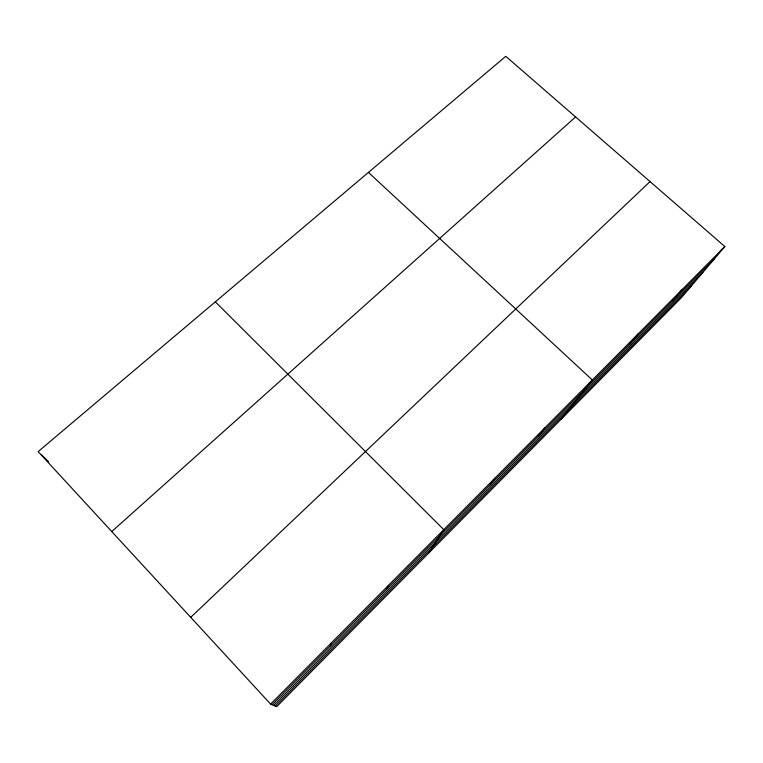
<?xml version="1.0" encoding="UTF-8"?>
<svg xmlns="http://www.w3.org/2000/svg" width="763" height="763" viewBox="0 0 763 763"><rect width="100%" height="100%" fill="white"/><g stroke="black" fill="none" stroke-linecap="round" stroke-linejoin="round"><path stroke-width="1.14" d="M330.484 645.86L330.856 643.419M386.469 589.418L388.52 585.326M428.882 552.86L443.789 529.656L215.347 301.824M490.285 484.753L495.273 477.8M538.497 436.159L544.753 427.948M561.434 418.925L592.355 380.003L368.424 172.419M629.656 344.266L638.173 333.851M672.785 300.784L682.303 289.396M724.85 246.544L681.178 297.923L276.645 706.691L270.617 704.096L38.15 451.61L505.774 56.309L724.85 246.544L270.617 704.096M272.086 704.726L714.406 258.829M273.698 705.422L702.79 272.505M275.243 706.08L691.507 285.772M190.721 617.324L650.038 181.584M111.751 531.544L575.598 116.939M41.383 454.758L48.66 461.853"/></g></svg>
